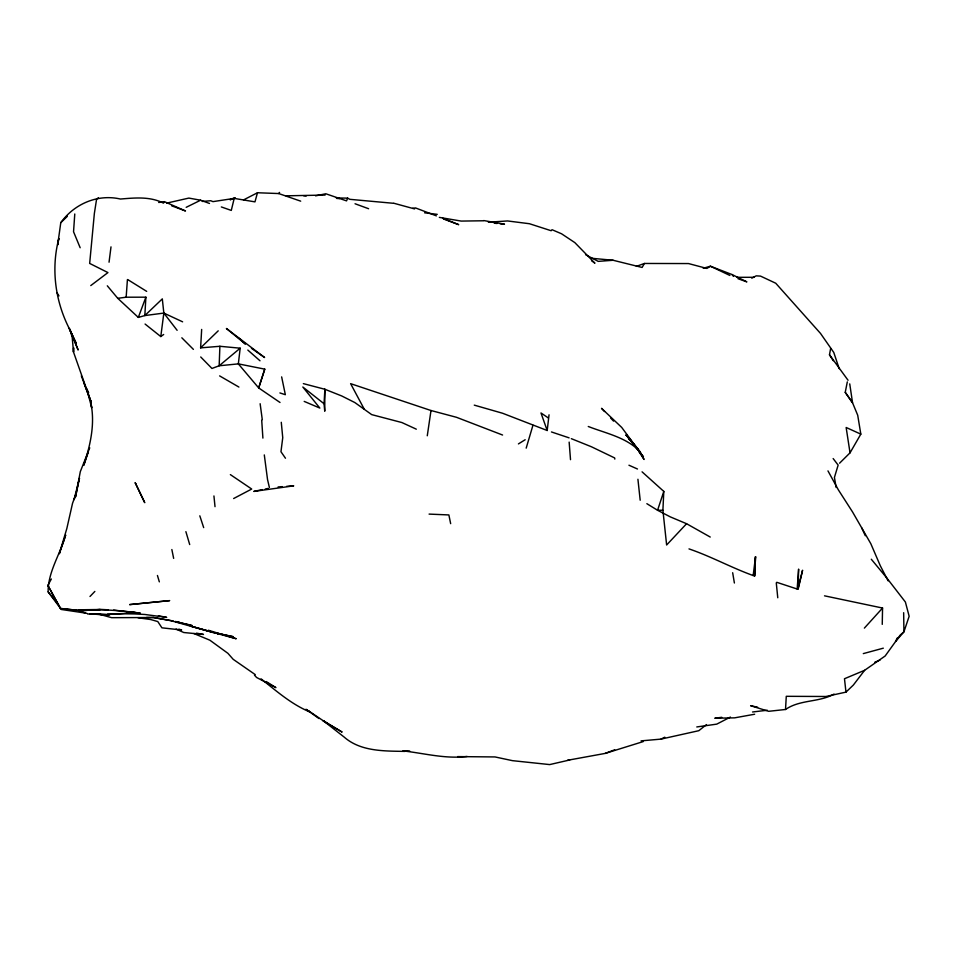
<?xml version="1.0" encoding="UTF-8"?>
<svg xmlns="http://www.w3.org/2000/svg" width="957" height="957" viewBox="0 0 957 957"><rect width="100%" height="100%" fill="white"/><g stroke="black" fill="none" stroke-linecap="round" stroke-linejoin="round"><path stroke-width="1.44" d="M324.878 389.272L324.746 411.211L324.052 403.734L324.878 389.272L341.697 395.947L354.868 402.574L371.687 414.62L401.868 422.539L416.319 429.179M73.569 348.013L73.498 352.032L90.843 401.294L83.726 382.357M882.246 624.371L882.557 608.042L824.515 595.828M73.653 347.858L73.498 352.032L72.23 337.522L70.423 331.038L78.151 349.999L69.275 328.311L76.273 343.515L68.091 326.193C54.932 299.074 51.2 267.96 58.784 238.664M280.018 402.478L258.689 387.932L238.341 363.875L240.183 348.192L219.895 346.29L219.165 365.777L211.952 368.457L200.719 356.973M754.69 575.935L755.528 556.723L754.69 575.935L753.171 575.54C731.351 567.68 710.979 556.376 688.992 548.899M710.238 537.044L686.576 523.718L666.634 544.988L662.902 510.237L663.799 491.408L642.075 471.849M117.747 298.309L126.157 297.208L145.883 297.184L144.83 315.559L138.322 317.425L117.747 298.309L107.304 285.808M219.895 346.29L200.611 347.858L201.664 329.435M757.633 707.199L750.623 705.704L768.65 711.302L785.518 709.484L786.283 696.313L825.927 696.493L845.964 692.126L853.369 685.033L864.626 670.295L885.153 656L900.262 635.017L903.934 631.835L909.15 616.272L905.394 602.037L887.031 578.291M74.778 213.985L73.545 231.761L80.161 247.743M126.157 297.208L127.425 279.552M797.169 589.022L798.617 569.104L798.102 589.321L802.576 570.24L798.03 588.579L797.169 589.022L776.737 582.299M474.265 405.134L502.64 413.268L547.189 430.506L549.043 414.812M753.171 575.54L755.528 556.723M109.05 262.206L111 246.87M145.081 324.052L160.788 336.565L163.838 313.083L162.307 298.883L144.83 315.559L163.838 313.083L182.62 321.827M171.626 205.791L185.502 210.971L164.413 201.652L163.456 203.123C150.034 196.269 134.901 197.86 120.438 199.032C97.626 193.781 74.215 203.877 60.77 222.706L57.683 244.944L58.856 238.604M427.277 435.782L430.997 410.517L350.621 383.661L364.234 409.141M833.272 360.705L829.48 354.772L830.64 348.408M839.552 463.212L850.031 452.84L860.822 434.131L857.711 415.242L852.543 402.777L845.246 392.346L847.304 381.879M300.689 201.161L278.714 193.553L257.481 192.752L254.969 201.867L234.202 198.398L212.956 201.628L210.779 200.731L202.25 201.437M526.183 448.151L532.953 425.255M85.376 613.066L61.284 609.477L48.149 591.869C47.886 571.819 60.423 553.971 65.662 535.023L59.31 553.792L66.823 528.575L72.529 503.334L75.591 494.96L74.084 499.638L79.479 478.117L75.531 496.922L80.304 471.669L89.731 447.816M264.766 369.139L258.689 387.932L264.766 369.139L238.341 363.875L219.165 365.777L240.183 348.192M663.799 491.408L657.567 510.272L670.319 516.888L686.576 523.718M88.415 451.848L83.785 465.258C90.341 445.101 95.389 423.556 90.7 402.383M138.322 317.425L145.883 297.184M393.195 203.267L349.807 199.319L347.642 198.135L346.554 200.874L325.799 193.769L315.583 195.85M897.546 637.613L895.561 641.417L903.934 631.835L903.659 612.695M113.644 610.087L140.404 613.222C120.032 610.303 99.432 609.083 78.869 609.896L100.294 609.537L80.902 610.71L60.506 608.461L47.85 585.409L51.343 578.997M737.967 278.69L746.867 281.872L732.057 274.551L710.417 266.213L706.9 268.439L688.502 263.558L644.408 263.462L642.111 267.446L613.126 260.268L591.486 258.258M278.714 193.553L279.552 192.417M864.374 628.103L882.557 608.042M89.994 596.486L94.851 591.426M60.77 222.706L67.337 216.33M200.611 347.858L218.22 330.835M706.493 724.569L698.825 730.693L660.988 739.115L641.07 740.874M90.771 285.581L107.95 272.589L89.671 263.426L94.36 213.471L96.597 199.104L98.463 197.728M160.788 336.565L163.671 334.483M785.518 709.484C799.956 699.423 819.288 702.486 834.037 694.076M518.419 443.916L525.166 439.742M751.783 278.176L756.197 275.843L760.528 276.106L775.732 283.224L820.508 333.419L833.762 352.439L839.193 368.672M233.64 498.537L251.703 489.039L230.362 474.612M730.418 717.068L716.745 724.138L696.78 726.949M243.509 199.929L257.481 192.752M660.988 739.115L664.792 737.189M186.184 207.322L200.599 200.216L209.487 203.446M864.626 670.295L844.481 678.74L845.964 692.126M874.746 662.256L880.033 660.067M230.147 199.606L235.195 197.668M567.501 760.289L605.255 753.398L614.681 749.798M636.333 266.381L644.408 263.462M230.278 199.738L234.202 198.398L231.283 210.42L221.33 206.939M643.26 741.579L605.255 753.398M703.239 268.259L710.417 266.213L729.88 275.46M863.298 653.607L883.311 648.176M569.738 759.966L549.689 764.583L512.45 760.659L495.032 756.939L457.625 756.604M166.566 203.147L188.852 198.087L200.599 200.216M262.397 489.625L253.808 491.42L293.727 485.845L286.622 486.347M265.256 489.027L268.116 488.441M754.654 714.233L734.653 717.846L714.807 718.24L721.769 717.295M158.706 202.489L164.413 201.652M412.67 208.327L415.529 207.932L436.368 215.863M752.537 711.984L767.287 710.25M467.076 756.437C445.519 759.176 424.19 753.267 402.885 750.886L409.668 750.97M613.126 260.268L598.197 261.369L585.552 254.67M278.104 486.946L282.363 486.646M488.357 222.203L507.533 220.947L529.436 223.723L551.148 230.721L552.057 229.716L561.556 233.783L574.834 242.611L594.919 263.199L591.51 260.723M286.023 195.814L325.105 195.072M483.261 220.78L461.202 221.079L439.335 217.383M662.902 510.237L657.567 510.272L646.86 503.681M736.986 277.315L753.972 277.303M146.505 617.456L153.527 617.516L173.181 620.985M336.314 197.955L347.642 198.135M134.327 613.281L127.257 613.102L134.459 613.293M405.014 751.401C384.164 751.006 360.61 751.604 344.089 737.022L323.657 721.028L308.357 710.716M134.638 613.27L107.363 614.37L125.008 613.437L144.782 614.466L166.697 617.385L158.443 615.782M87.566 613.975L108.261 614.633L91.13 613.904M429.083 514.1L448.869 514.938L450.663 523.658M107.997 609.788L100.94 609.418L81.046 610.686L60.506 608.461L47.85 585.409M89.683 613.88L109.553 615.195M336.625 198.422L339.544 198.625M494.219 223.22L497.15 223.483M500.092 223.759L504.495 224.165L483.692 220.553M424.597 212.813L437.265 214.344M303.656 195.766L306.168 196.089M131.336 611.954L138.191 612.899M138.059 617.767L150.644 619.526L157.785 621.56L161.924 627.828L181.639 630.005L178.851 629.144M196.46 633.151L203.47 634.431L183.744 632.517L176.088 629.072M212.287 632.29L233.161 636.68L212.287 632.29L170.98 620.698L153.527 617.516L111.646 617.684L98.057 613.892M393.71 203.207L414.596 208.913M430.997 410.517L456.501 417.3L502.581 435.028M188.469 624.646L176.028 621.763L192.273 625.651M175.382 621.452L180.981 622.84M187.979 624.574L192.178 625.603M190.539 626.045L212.083 632.098L190.276 625.974M303.357 383.625L324.746 389.236M214.488 632.792L236.235 638.75L208.351 630.232M82.099 612.013L87.039 613.437M588.268 426.487C605.279 433.126 624.718 436.978 638.319 449.91L621.715 427.432L601.534 408.316L604.537 411.522M279.899 392.932L285.342 394.703L281.645 376.891M551.459 431.954L569.092 437.851M355.047 203.757L368.601 208.722M443.486 218.95L458.702 224.668L442.852 218.316M571.317 438.665L591.45 446.775L614.693 457.96L614.813 459.097M193.876 633.522L209.858 640.197L227.91 653.32L233.197 659.325L255.256 674.625M304.194 401.402L319.829 408.065L302.819 387.011L324.052 403.734M628.952 465.222L637.47 469.002M860.822 434.131L846.144 427.48L850.031 452.84M219.62 375.898L238.903 387.059M322.832 720.717L342.104 732.057L323.657 721.028L328.227 723.767M127.724 279.588L146.684 291.371M266.213 681.551L275.903 687.628L256.584 677.46L254.466 675.163M548.289 417.91L540.98 412.969L547.189 430.506M251.452 348.3L264.611 357.523L226.39 328.478L245.447 344.089L238.09 337.546M306.754 709.759L309.841 711.96C291.454 704.316 276.501 691.074 261.094 678.86M306.013 709.233L318.944 718.54M247.827 350.071L260.005 360.789M181.83 337.797L193.398 349.377M610.554 417.922L613.557 421.128M57.013 602.683L48.149 591.869M626.093 435.064L630.687 440.459L626.249 435.124M871.301 559.235L886.744 577.896M629.311 438.916L643.463 456.896L626.357 435.028L639.324 450.58L644.061 459.48L638.702 451.261M638.319 449.91L626.404 435.076L631.656 442.014M629.275 438.713L636.417 447.816M639.097 451.226L640.879 453.498M829.48 354.772L848.058 380.264M163.838 313.083L177.129 330.321M833.152 458.559L838.141 465.09L834.432 477.435L836.143 487.496M732.057 274.551L733.457 276.394M845.246 392.346L852.543 402.777L849.744 383.889M285.473 458.236L280.963 451.728L282.746 437.672L281.274 422.288M56.965 292.651L58.975 295.904M827.972 470.892L838.368 489.876L852.543 511.947L870.822 543.708L880.332 565.814L888.12 580.851M88.642 392.753L86.788 388.853L91.705 407.766L90.891 402.239M861.731 527.869L865.295 535.717M203.685 527.618L199.81 515.823M81.333 375.862L90.843 401.294M185.885 531.649L189.701 544.557M157.438 575.48L159.34 581.856M269.384 487.46L267.541 479.589L264.299 454.922M171.853 549.533L173.648 558.374M732.667 572.729L734.39 583.004M260.137 403.722L262.29 419.716L261.704 420.147L262.9 438.103M640.185 500.224L637.924 479.266M776.271 582.837L777.766 597.754M213.937 495.953L215.014 506.672M569.152 442.11L570.516 459.659M169.545 600.625L129.709 604.597L169.545 600.625M219.117 634.048L217.072 633.295L219.117 634.048M135.691 483.728L135.104 482.615L144.746 502.688L135.691 483.728"/></g></svg>
